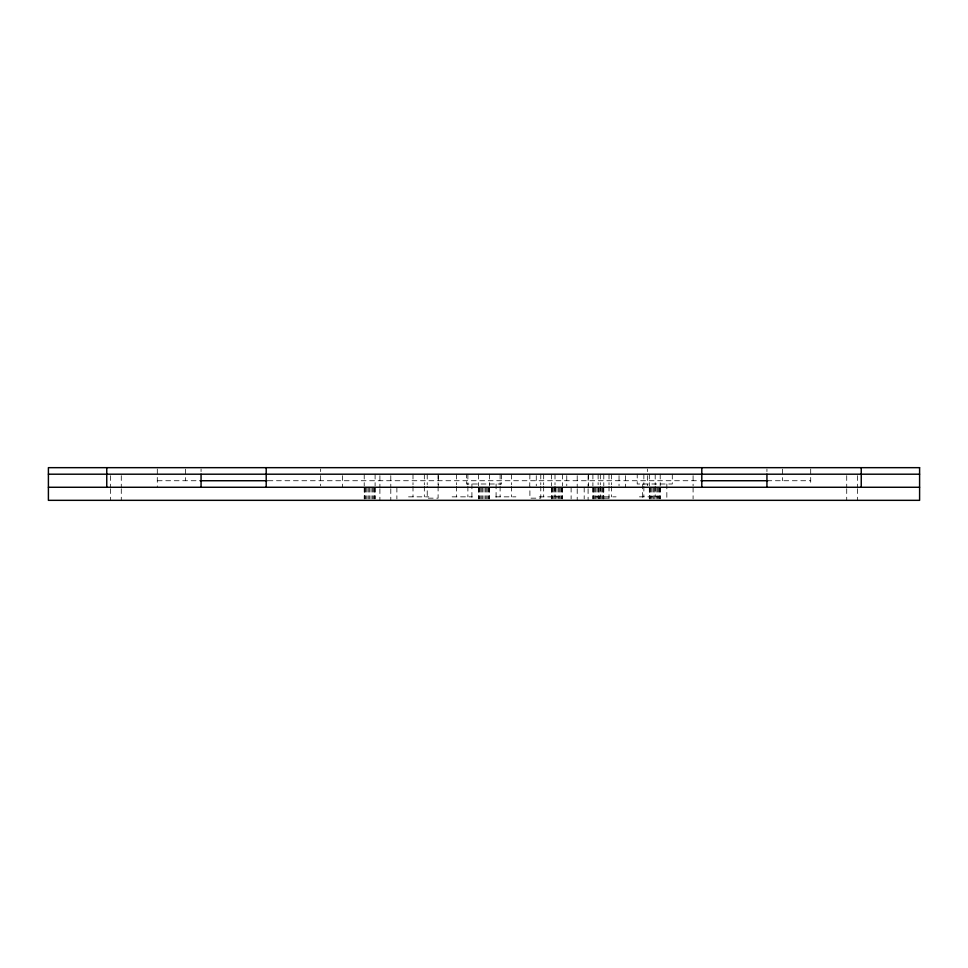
<?xml version="1.0" encoding="UTF-8"?>
<svg xmlns="http://www.w3.org/2000/svg" width="968" height="968" viewBox="0 0 968 968"><rect width="100%" height="100%" fill="white"/><g stroke="black" fill="none" stroke-linecap="round" stroke-linejoin="round"><path stroke-width="0.73" stroke-dasharray="4.84 3.63" d="M157.3 480.733L201.066 480.733M268.027 480.733L699.973 480.733M766.934 480.733L810.7 480.733M408.556 496.85L428.764 496.85M452.116 496.85L472.324 496.85M495.676 496.85L515.884 496.85M539.236 496.85L559.443 496.85M595.865 496.85L616.071 496.85M639.425 496.85L659.631 496.85M609.005 498.157L598.139 498.157L598.127 486.178M857.612 475.651L857.612 487.267M857.612 488.719L857.612 500.335M846.722 475.651L846.722 487.267M846.722 488.719L846.722 500.335M810.7 468.972L810.7 485.815M782.386 469.117L782.386 480.733M766.934 468.972L766.934 471.585M693.088 475.651L693.088 485.815M693.088 487.267L693.088 498.883M672.288 474.199L672.288 484L637.222 484L637.222 474.199M666.843 484L666.843 498.847M660.2 474.199L660.2 485.815M660.2 487.267L660.2 498.883M660.019 487.267L660.019 498.883M659.474 487.267L659.474 498.883M658.603 487.267L658.603 498.883M657.478 487.267L657.478 498.883M656.159 487.267L656.159 498.883M655.191 474.199L655.191 484.774M655.191 486.275L655.191 496.85M654.755 487.267L654.755 498.883M653.352 487.267L653.352 498.883M652.033 487.267L652.033 498.883M650.907 487.267L650.907 498.883M650.036 487.267L650.036 498.883M649.492 487.267L649.492 498.883M649.31 474.199L649.31 485.815M649.31 487.267L649.31 498.883M647.35 468.972L647.35 471.585M647.35 475.651L647.35 485.815M643.865 474.199L643.865 484.774M643.865 486.275L643.865 496.85M642.667 484L642.667 498.847M625.57 475.651L625.57 487.267M619.036 475.651L619.036 485.815M611.631 474.199L611.631 484.774M611.631 486.275L611.631 496.85M609.017 474.199L609.017 484.678M609.017 486.178L609.017 498.157M603.79 474.199L603.79 485.815M603.79 487.267L603.79 498.883M603.609 487.267L603.609 498.883M603.064 487.267L603.064 498.883M602.193 487.267L602.193 498.883M601.067 487.267L601.067 498.883M600.305 474.199L600.305 484.774M600.305 486.275L600.305 496.85M599.749 487.267L599.749 498.883M598.345 487.267L598.345 498.883M598.127 474.199L598.127 484.678M596.941 487.267L596.941 498.883M595.622 487.267L595.622 498.883M594.497 487.267L594.497 498.883M593.626 487.267L593.626 498.883M593.082 487.267L593.082 498.883M592.9 474.199L592.9 485.815M592.9 487.267L592.9 498.883M588.544 474.199L588.544 485.815M588.096 475.651L588.096 487.267M588.096 488.719L588.096 500.335M584.188 487.267L584.188 498.883M577.206 475.651L577.206 487.267M577.206 488.719L577.206 500.335M571.12 487.267L571.12 498.883M566.764 475.651L566.764 485.815M562.408 474.199L562.408 485.815M562.408 487.267L562.408 498.883M562.226 487.267L562.226 498.883M561.682 487.267L561.682 498.883M560.811 487.267L560.811 498.883M559.686 487.267L559.686 498.883M558.367 487.267L558.367 498.883M556.963 487.267L556.963 498.883M555.559 487.267L555.559 498.883M555.003 474.199L555.003 484.774M555.003 486.275L555.003 496.85M554.24 487.267L554.24 498.883M553.115 487.267L553.115 498.883M552.244 487.267L552.244 498.883M551.699 487.267L551.699 498.883M551.518 474.199L551.518 485.815M551.518 487.267L551.518 498.883M543.677 474.199L543.677 484.774M543.677 486.275L543.677 496.85M540.785 474.199L540.785 484.678M540.785 486.178L540.785 498.157L529.907 498.157L529.895 486.178M536.272 475.651L536.272 485.815M529.895 474.199L529.738 485.815M511.443 474.199L511.443 484.774M511.443 486.275L511.443 496.85M501.533 474.199L501.533 484L466.467 484L466.467 474.199M500.117 474.199L500.117 484.774M500.117 486.275L500.117 496.85M496.088 484L496.088 498.847M489.445 474.199L489.445 485.815M489.445 487.267L489.445 498.883M489.264 487.267L489.264 498.883M488.719 487.267L488.719 498.883M487.848 487.267L487.848 498.883M486.722 487.267L486.722 498.883M485.404 487.267L485.404 498.883M484 487.267L484 498.883M482.596 487.267L482.596 498.883M481.277 487.267L481.277 498.883M480.152 487.267L480.152 498.883M479.281 487.267L479.281 498.883M478.736 487.267L478.736 498.883M478.555 474.199L478.555 485.815M478.555 487.267L478.555 498.883M471.912 484L471.912 498.847M467.883 474.199L467.883 484.774M467.883 486.275L467.883 496.85M456.557 474.199L456.557 484.774M456.557 486.275L456.557 496.85M438.262 475.651L438.262 485.815M438.105 474.199L438.105 484.678M438.105 486.178L438.105 498.157L427.227 498.157L427.215 486.178M427.215 474.199L427.215 484.678M424.323 474.199L424.323 484.774M424.323 486.275L424.323 496.85M412.997 474.199L412.997 484.774M412.997 486.275L412.997 496.85M396.88 487.267L396.88 498.883M390.794 475.651L390.794 487.267M390.794 488.719L390.794 500.335M379.904 475.651L379.904 487.267M379.904 488.719L379.904 500.335M375.1 474.199L375.1 485.815M375.1 487.267L375.1 498.883M374.918 487.267L374.918 498.883M374.374 487.267L374.374 498.883M373.503 487.267L373.503 498.883M372.377 487.267L372.377 498.883M371.059 487.267L371.059 498.883M369.655 487.267L369.655 498.883M368.251 487.267L368.251 498.883M366.933 487.267L366.933 498.883M365.807 487.267L365.807 498.883M364.936 487.267L364.936 498.883M364.391 487.267L364.391 498.883M364.21 474.199L364.21 485.815M364.21 487.267L364.21 498.883M342.43 475.651L342.43 487.267M320.65 468.972L320.65 471.585M320.65 475.651L320.65 485.815M201.066 468.972L201.066 471.585M185.614 469.117L185.614 480.733M157.3 468.972L157.3 487.267M121.278 475.651L121.278 487.267M121.278 488.719L121.278 500.335M110.388 475.651L110.388 487.267M110.388 488.719L110.388 500.335"/><path stroke-width="1.45" d="M48.4 474.199L919.6 474.199M200.255 480.733L267.083 480.733M700.917 480.733L767.745 480.733M48.4 487.267L919.6 487.267M861.242 467.665L861.242 487.267M766.934 474.199L766.934 487.267M701.8 467.665L701.8 487.267M266.2 467.665L266.2 487.267M201.066 474.199L201.066 487.267M106.758 467.665L106.758 487.267M919.6 467.665L48.4 467.665L48.4 500.335L919.6 500.335L919.6 467.665"/></g></svg>
